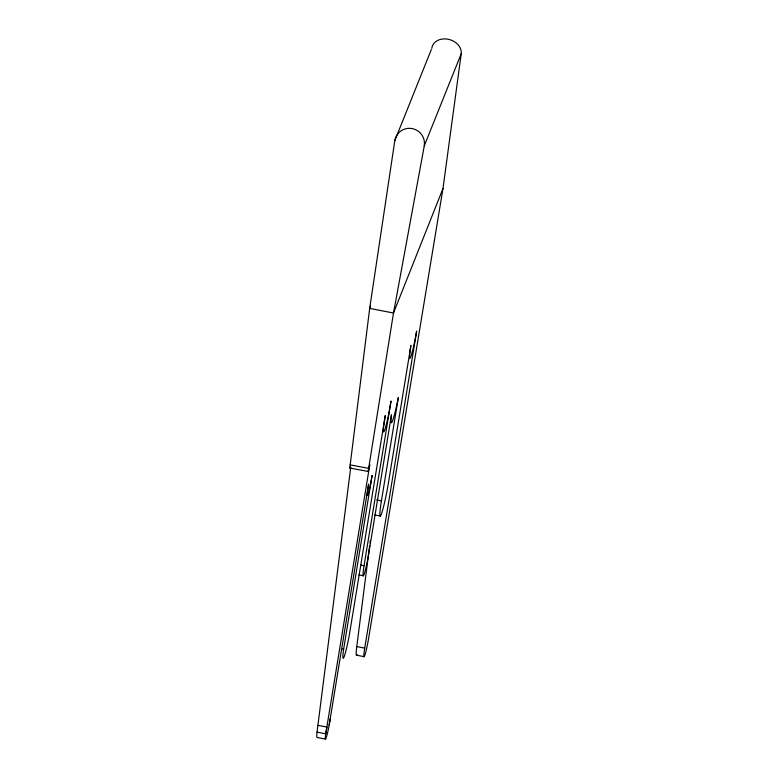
<?xml version="1.0" encoding="UTF-8"?>
<svg xmlns="http://www.w3.org/2000/svg" width="778" height="778" viewBox="0 0 778 778"><rect width="100%" height="100%" fill="white"/><g stroke="black" fill="none" stroke-linecap="round" stroke-linejoin="round"><path stroke-width="1.17" d="M350.742 467.384L316.918 733.051A12.701 1.118 -80.7 0 0 317.132 737.466L325.554 739.1M330.164 719.067L328.977 726.205A12.701 0.963 -78.9 0 1 326.011 738.283A12.701 0.963 -78.9 0 1 325.593 734.733L369.783 464.767L368.15 471.468L349.789 468.025L369.686 308.38L394.816 140.575L431.352 49.481M357.092 654.386A13.712 1.206 -80.7 0 1 356.771 646.586L369.657 545.446M369.968 543.034L370.27 540.622M329.172 725.154L368.646 484.072L367.517 491.074A12.701 0.963 -78.9 0 0 367.936 494.614A12.701 0.963 -78.9 0 0 370.902 482.545L372.088 475.407L343.613 649.329A20.831 1.585 -78.9 0 0 344.041 656.982A20.831 1.585 -78.9 0 0 349.351 634.887L385.285 415.452L383.7 425.809A20.666 1.566 -78.9 0 0 384.497 430.555A20.666 1.566 -78.9 0 0 389.068 412.301L391.023 401.02L364.055 565.713A16.26 1.235 -78.9 0 0 363.909 574.816A16.26 1.235 -78.9 0 0 368.646 554.16L391.47 414.771A26.423 2.003 -78.9 0 0 392.482 420.986A26.423 2.003 -78.9 0 0 398.355 397.441L381.424 500.857A24.39 1.857 -78.9 0 0 381.21 514.511A24.39 1.857 -78.9 0 0 388.31 483.537L410.91 345.52A20.325 1.546 -78.9 0 0 410.735 356.898A20.325 1.546 -78.9 0 0 416.648 331.088L364.726 648.142A13.712 1.041 -78.9 0 0 364.6 655.864A13.712 1.041 -78.9 0 0 368.597 638.466L442.974 188.548L461.228 53.701A15.006 11.845 16.7 0 0 447.865 39.192A15.006 11.845 16.7 0 0 431.809 48.353M461.228 53.701L424.273 145.826L393.493 313.028L368.15 471.468M350.499 466.255L349.886 468.064M370.581 306.133L369.686 308.38L393.493 313.028L442.974 188.548M350.09 464.884L368.364 468.298M376.649 499.962L381.424 500.857M374.801 514.929L380.442 515.999M360.496 565.032L364.055 565.713M358.843 574.932L363.404 575.798M341.396 648.901L343.613 649.329M318.046 725.368L326.974 727.099L325.729 733.819L317.016 732.127M356.771 646.586L364.726 648.142M356.645 655.202L364.172 656.681M394.816 140.575A15.006 14.811 38.7 0 1 411.99 128.545A15.006 14.811 38.7 0 1 424.273 145.826"/></g></svg>
